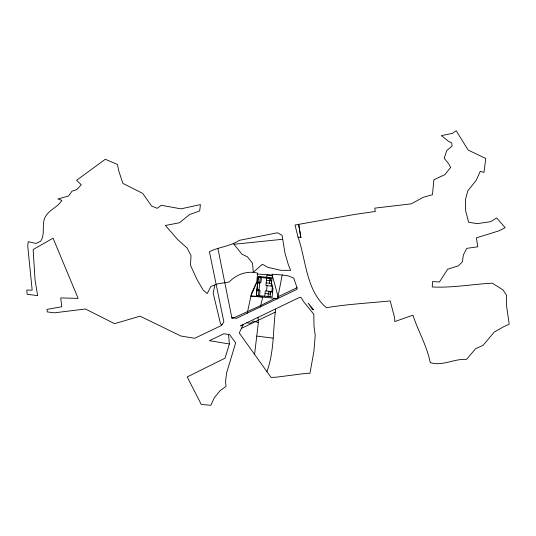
<?xml version="1.0" encoding="UTF-8"?>
<svg xmlns="http://www.w3.org/2000/svg" width="536" height="536" viewBox="0 0 536 536"><rect width="100%" height="100%" fill="white"/><g stroke="black" fill="none" stroke-linecap="round" stroke-linejoin="round"><path stroke-width="0.8" d="M275.538 309.111L275.27 312.106C272.978 331.985 273.956 352.581 266.908 371.636L271.062 377.431L276.656 377.143L306.565 373.291L309.949 373.371L313.915 351.308L315.222 335.476L313.995 326.116L313.828 314.317L303.624 301.701L301.219 297.661L299.859 297.245L240.47 325.828L242.694 325.613L243.217 324.521L239.244 332.963L266.908 371.636M217.897 248.436L231.793 317.419L236.336 318.384L296.643 289.494L297.239 288.348L293.768 278.137L288.696 276.007L282.191 274.975L277.615 298.619L250.989 295.832L256.731 282.298L257.622 273.152C247.27 270.392 236.396 274.399 229.153 282.03L217.777 283.819L210.909 286.432L207.204 293.574L203.178 290.09L196.98 279.484L190.488 265.26L191.01 255.558L187.171 248.047L177.811 239.699L165.403 225.475L179.48 222.748L189.59 214.554L199.673 210.903L200.43 204.618L180.934 208.839L161.256 205.275L157.229 208.316L151.561 205.978L142.656 193.342L122.844 183.359L118.697 170.676L117.464 164.445L105.291 159.272L76.574 180.297L81.258 184.739L76.755 189.623L72.045 191.131L68.521 196.055L57.868 198.997L61.814 200.33C58.344 206.762 50.384 209.167 46.284 215.338C40.548 223.023 45.949 233.448 40.662 241.207L36.013 243.458L28.234 241.689L27.745 246.071L32.173 290.144L26.8 290.05L27.142 294.277L37.661 295.651L35.068 280.134L33.145 249.521L53.057 238.185L78.149 298.378L60.689 297.929L61.794 306.739L47.021 309.393L47.262 311.932L54.384 312.83L85.392 308.991L114.55 323.67L140.084 316.193L180.927 336.025L194.722 338.29L221.549 325.446L223.86 321.814L209.409 251.706C219.097 246.888 230.312 246.352 239.438 240.322L277.474 232.771L282.097 235.284L284.918 252.905L288.348 264.717L290.613 270.338L280.804 270.318L267.993 267.377L262.318 264.248L253.26 272.342L252.543 263.276L247.384 256.798L241.91 254.165L233.314 243.451M259.558 295.658L260.06 290.867L256.938 290.539M261.447 277.588L260.945 282.392L257.829 282.07M264.784 296.133L265.34 290.84L271.839 291.517L272.395 286.224L265.896 285.541L267.002 274.955L272.295 275.504L271.189 286.097M266.546 290.968L267.096 285.668M268.034 296.542L268.536 291.752L272.63 292.18M269.42 283.276L269.923 278.472M270.084 296.689L270.633 291.39M258.03 317.446L258.352 322.605L254.56 354.484M214.849 284.931L213.187 293.125L220.537 323.925L222.051 324.669M256.731 282.298L251.565 293.212L247.243 313.178M260.322 306.994L262.801 297.065L250.895 296.247M282.191 274.975L272.013 274.244L278.11 296.736L277.548 298.88L275.022 298.344L260.637 305.567L233.85 317.861L232.068 318.585L231.793 317.419M229.388 343.965L225.06 358.155L187.218 376.942L201.261 404.412L210.836 405.296L214.434 397.538L220.122 390.677L226.085 386.288L225.522 381.954L226.534 373.19L235.646 342.899L229.589 334.591L223.894 333.774L209.422 340.695L229.388 343.965L228.577 334.444M241.388 328.407L275.27 312.106M278.11 296.736L296.971 287.718M233.944 244.275L282.733 239.27M257.535 274.05L272.261 275.176M266.727 277.601L272.02 278.157M258.325 277.266L270.445 278.532M266.446 280.248L271.745 280.804M266.171 282.894L271.712 283.517M257.588 283.068L259.705 283.289M256.925 289.427L259.042 289.648M265.065 293.487L270.358 294.043M256.878 336.092L273.065 338.149M246.761 322.813L250.319 323.302L253.602 321.071L258.352 322.605M298.036 237.046C306.264 260.69 305.989 290.144 326.377 307.697C347.509 304.187 368.949 303.054 390.215 300.924L394.663 317.935L394.784 321.567L412.914 315.175C418.194 331.194 426.958 345.955 430.247 362.577C442.361 366.557 454.2 358.477 466.581 359.388L475.579 348.715L483.05 345.365L494.259 332.065L503.612 326.739L509.2 324.18L506.353 304.274L506.634 295.403L502.996 289.902L492.316 283.175C472.276 284.194 452.33 288.026 432.224 286.968L432.572 281.574L439.433 281.99L447.627 269.246L458.595 265.729L462.434 261.762L463.352 255.015L466.729 248.356L477.804 246.788L476.39 237.863L498.795 230.895L505.147 227.659L496.718 217.944L490.547 221.716L477.181 223.639L468.658 222.273L465.683 210.996L465.355 199.982L467.821 190.836L476.196 180.337L480.269 171.339L483.988 172.358L485.77 158.482L468.23 150.107L456.149 130.704L452.464 133.357L441.396 135.635L448.377 141.236L451.694 142.898L452.109 146.067L446.783 150.542L444.217 158.281L448.974 164.177L450.608 167.466L444.893 174.642L433.845 179.795L432.472 194.702L423.5 197.208L411.139 203.868L374.758 208.136L375.341 211.479L354.51 214.46L295.021 225.006L298.009 237.053L300.897 237.602L298.659 224.356L300.87 237.609M258.252 276.717L256.262 295.778L258.379 295.999L260.369 276.938L258.252 276.717M258.419 276.388L256.442 295.329L272.127 296.971L272.998 288.623L270.218 277.621L258.419 276.388M313.5 309.614L312.562 309.761L308.213 303.115L313.5 309.614"/></g></svg>
